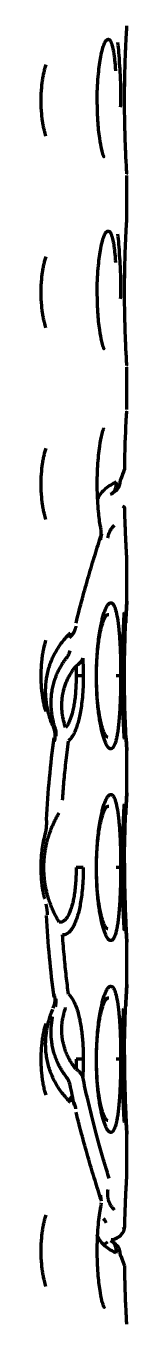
# Model space of a CAD drawing. Header units: inches. Extents: x 904 to 7172, y 213 to 5528.
# Drawn here: x 938.19 to 939.76, y 2787.89 to 2811.59 of the extents above; entities that cross this region are included whole.
import ezdxf

# ---------------------------------------------------------------- set-up
doc = ezdxf.new("R2010")
doc.units = ezdxf.units.IN

msp = doc.modelspace()

# ---------------------------------------------------------------- linework, layer by layer
at = {"linetype": 'Continuous', "lineweight": 70}
for p, q in [((939.758, 2811.548), (939.759, 2811.586)), ((939.758, 2811.543), (939.758, 2811.554)), ((939.76, 2808.086), (939.76, 2808.857)), ((939.758, 2808.048), (939.759, 2808.086)), ((939.758, 2808.043), (939.758, 2808.054)), ((939.76, 2804.586), (939.76, 2805.357)), ((939.631, 2803.21), (939.645, 2803.297)), ((939.662, 2803.331), (939.718, 2803.488)), ((939.627, 2803.202), (939.632, 2803.213)), ((939.286, 2802.28), (939.29, 2802.374)), ((939.276, 2802.206), (939.301, 2802.317)), ((939.281, 2802.204), (939.286, 2802.28)), ((939.76, 2801.086), (939.76, 2801.857)), ((939.759, 2801.066), (939.76, 2801.086)), ((938.71, 2800.418), (938.723, 2800.508)), ((938.96, 2799.722), (938.83, 2799.722)), ((939.216, 2799.722), (939.201, 2799.722)), ((939.645, 2799.722), (939.565, 2799.722)), ((938.408, 2798.799), (938.401, 2798.809)), ((938.44, 2798.556), (938.425, 2798.59)), ((939.759, 2798.377), (939.76, 2798.357)), ((939.76, 2797.586), (939.76, 2798.357)), ((939.759, 2797.566), (939.76, 2797.586)), ((938.96, 2796.222), (938.83, 2796.222)), ((939.216, 2796.222), (939.201, 2796.222)), ((939.645, 2796.222), (939.565, 2796.222)), ((939.759, 2794.877), (939.76, 2794.857)), ((939.76, 2794.086), (939.76, 2794.857)), ((939.759, 2794.066), (939.76, 2794.086)), ((938.425, 2793.854), (938.44, 2793.886)), ((938.96, 2792.722), (938.83, 2792.722)), ((939.216, 2792.722), (939.201, 2792.722)), ((939.645, 2792.722), (939.565, 2792.722)), ((938.723, 2791.936), (938.71, 2792.025)), ((939.759, 2791.377), (939.76, 2791.357)), ((939.76, 2790.586), (939.76, 2791.357)), ((939.296, 2790.131), (939.275, 2790.238)), ((939.286, 2790.164), (939.281, 2790.24)), ((939.285, 2790.071), (939.292, 2790.099)), ((939.407, 2789.383), (939.315, 2789.324)), ((939.478, 2789.411), (939.635, 2789.494)), ((939.645, 2789.147), (939.631, 2789.231)), ((939.718, 2788.955), (939.662, 2789.113))]:
    msp.add_line(p, q, dxfattribs=at)
for centre, major_axis, ratio, start_param, end_param in [((939.356, 2803.264), (-0.106, 0.227), 0.805237, 3.143468, 4.33809), ((939.471, 2789.678), (-0.236, -0.082), 0.981783, 1.278119, 2.802577), ((939.356, 2789.18), (-0.106, -0.227), 0.805237, 1.945096, 3.138722)]:
    msp.add_ellipse(centre, major_axis=major_axis, ratio=ratio, start_param=start_param, end_param=end_param, dxfattribs=at)
for points, knots in [([(939.758, 2808.889), (939.758, 2808.889), (939.758, 2808.893), (939.756, 2808.929), (939.747, 2809.088), (939.731, 2809.419), (939.718, 2809.87), (939.715, 2810.387), (939.725, 2810.879), (939.742, 2811.265), (939.753, 2811.465), (939.757, 2811.532), (939.758, 2811.542), (939.758, 2811.543)], [0, 0, 0, 0, 0.010183, 0.070351, 0.180646, 0.300593, 0.425928, 0.557827, 0.693585, 0.815302, 0.931069, 0.992468, 1, 1, 1, 1]), ([(939.222, 2810.072), (939.218, 2810.141), (939.211, 2810.356), (939.232, 2810.702), (939.275, 2811.015), (939.316, 2811.186), (939.337, 2811.246), (939.34, 2811.252), (939.34, 2811.252)], [0, 0, 0, 0, 0.131178, 0.418189, 0.657493, 0.839491, 0.956498, 1, 1, 1, 1]), ([(939.338, 2811.247), (939.339, 2811.249), (939.34, 2811.25), (939.353, 2811.282), (939.366, 2811.304), (939.386, 2811.327), (939.392, 2811.333), (939.405, 2811.341), (939.411, 2811.343), (939.421, 2811.343), (939.424, 2811.342), (939.43, 2811.34), (939.433, 2811.339), (939.441, 2811.333), (939.453, 2811.321), (939.464, 2811.302), (939.471, 2811.285), (939.474, 2811.279), (939.479, 2811.265), (939.481, 2811.258), (939.493, 2811.221), (939.502, 2811.185), (939.511, 2811.132), (939.513, 2811.121), (939.517, 2811.099), (939.519, 2811.087), (939.524, 2811.051), (939.527, 2811.026), (939.536, 2810.947), (939.541, 2810.891), (939.547, 2810.815), (939.548, 2810.799), (939.549, 2810.779), (939.549, 2810.774), (939.55, 2810.769)], [0, 0, 0, 0, 0.008591, 0.008591, 0.143881, 0.143881, 0.211527, 0.211527, 0.279172, 0.279172, 0.312995, 0.312995, 0.346817, 0.346817, 0.414463, 0.482108, 0.482108, 0.51593, 0.51593, 0.549753, 0.549753, 0.685044, 0.685044, 0.718866, 0.718866, 0.752689, 0.752689, 0.820334, 0.820334, 0.955625, 0.955625, 0.989447, 0.989447, 1, 1, 1, 1]), ([(938.187, 2810.222), (938.187, 2810.254), (938.187, 2810.286), (938.189, 2810.349), (938.191, 2810.381), (938.198, 2810.474), (938.205, 2810.535), (938.218, 2810.624), (938.223, 2810.654), (938.234, 2810.711), (938.246, 2810.766), (938.26, 2810.819), (938.271, 2810.856), (938.274, 2810.868), (938.278, 2810.88)], [0, 0, 0, 0, 0.133672, 0.133672, 0.267344, 0.267344, 0.534688, 0.534688, 0.66836, 0.66836, 0.802032, 0.935704, 0.935704, 1, 1, 1, 1]), ([(939.645, 2810.104), (939.646, 2810.151), (939.651, 2810.386), (939.647, 2810.68), (939.63, 2810.866), (939.627, 2810.891)], [0, 0, 0, 0, 0.175328, 0.891133, 1, 1, 1, 1]), ([(938.275, 2809.574), (938.265, 2809.607), (938.255, 2809.642), (938.243, 2809.692), (938.24, 2809.705), (938.234, 2809.733), (938.231, 2809.748), (938.223, 2809.79), (938.218, 2809.819), (938.205, 2809.908), (938.198, 2809.969), (938.191, 2810.063), (938.189, 2810.094), (938.187, 2810.158), (938.187, 2810.19), (938.187, 2810.222)], [0, 0, 0, 0, 0.182784, 0.182784, 0.250885, 0.250885, 0.318987, 0.318987, 0.455189, 0.455189, 0.727595, 0.727595, 0.863797, 0.863797, 1, 1, 1, 1]), ([(939.339, 2809.195), (939.339, 2809.194), (939.34, 2809.194), (939.323, 2809.234), (939.296, 2809.335), (939.257, 2809.547), (939.227, 2809.809), (939.222, 2809.999), (939.222, 2810.072)], [0, 0, 0, 0, 0.016778, 0.130118, 0.295745, 0.532032, 0.825813, 1, 1, 1, 1]), ([(939.758, 2805.389), (939.758, 2805.389), (939.758, 2805.393), (939.756, 2805.429), (939.747, 2805.588), (939.731, 2805.919), (939.718, 2806.37), (939.715, 2806.887), (939.725, 2807.379), (939.742, 2807.765), (939.753, 2807.965), (939.757, 2808.032), (939.758, 2808.042), (939.758, 2808.043)], [0, 0, 0, 0, 0.010183, 0.070351, 0.180646, 0.300593, 0.425928, 0.557826, 0.693584, 0.815302, 0.931069, 0.992468, 1, 1, 1, 1]), ([(939.338, 2807.747), (939.339, 2807.749), (939.34, 2807.75), (939.353, 2807.782), (939.366, 2807.804), (939.386, 2807.827), (939.392, 2807.833), (939.405, 2807.841), (939.411, 2807.843), (939.421, 2807.843), (939.424, 2807.842), (939.43, 2807.84), (939.433, 2807.839), (939.441, 2807.833), (939.453, 2807.821), (939.464, 2807.802), (939.471, 2807.785), (939.474, 2807.779), (939.479, 2807.765), (939.481, 2807.758), (939.493, 2807.721), (939.502, 2807.685), (939.511, 2807.632), (939.513, 2807.621), (939.517, 2807.599), (939.519, 2807.587), (939.524, 2807.551), (939.527, 2807.526), (939.536, 2807.447), (939.541, 2807.391), (939.547, 2807.315), (939.548, 2807.299), (939.549, 2807.279), (939.549, 2807.274), (939.55, 2807.269)], [0, 0, 0, 0, 0.008591, 0.008591, 0.143881, 0.143881, 0.211527, 0.211527, 0.279172, 0.279172, 0.312995, 0.312995, 0.346817, 0.346817, 0.414463, 0.482108, 0.482108, 0.51593, 0.51593, 0.549753, 0.549753, 0.685044, 0.685044, 0.718866, 0.718866, 0.752689, 0.752689, 0.820334, 0.820334, 0.955625, 0.955625, 0.989447, 0.989447, 1, 1, 1, 1]), ([(939.222, 2806.572), (939.218, 2806.641), (939.211, 2806.856), (939.232, 2807.202), (939.275, 2807.515), (939.316, 2807.686), (939.337, 2807.746), (939.34, 2807.752), (939.34, 2807.752)], [0, 0, 0, 0, 0.131178, 0.418189, 0.657493, 0.839491, 0.956498, 1, 1, 1, 1]), ([(938.187, 2806.722), (938.187, 2806.754), (938.187, 2806.786), (938.189, 2806.849), (938.191, 2806.881), (938.198, 2806.974), (938.205, 2807.035), (938.218, 2807.124), (938.223, 2807.154), (938.234, 2807.211), (938.246, 2807.266), (938.26, 2807.319), (938.271, 2807.356), (938.274, 2807.368), (938.278, 2807.38)], [0, 0, 0, 0, 0.133672, 0.133672, 0.267344, 0.267344, 0.534688, 0.534688, 0.66836, 0.66836, 0.802032, 0.935704, 0.935704, 1, 1, 1, 1]), ([(939.645, 2806.604), (939.646, 2806.651), (939.651, 2806.886), (939.647, 2807.18), (939.63, 2807.366), (939.627, 2807.391)], [0, 0, 0, 0, 0.175328, 0.891133, 1, 1, 1, 1]), ([(938.275, 2806.074), (938.265, 2806.107), (938.255, 2806.142), (938.243, 2806.192), (938.24, 2806.205), (938.234, 2806.233), (938.231, 2806.248), (938.223, 2806.29), (938.218, 2806.319), (938.205, 2806.408), (938.198, 2806.469), (938.191, 2806.563), (938.189, 2806.594), (938.187, 2806.658), (938.187, 2806.69), (938.187, 2806.722)], [0, 0, 0, 0, 0.182784, 0.182784, 0.250885, 0.250885, 0.318987, 0.318987, 0.455189, 0.455189, 0.727595, 0.727595, 0.863797, 0.863797, 1, 1, 1, 1]), ([(939.339, 2805.695), (939.339, 2805.694), (939.34, 2805.694), (939.323, 2805.734), (939.296, 2805.835), (939.257, 2806.047), (939.227, 2806.309), (939.222, 2806.499), (939.222, 2806.572)], [0, 0, 0, 0, 0.016778, 0.130118, 0.295745, 0.532032, 0.825813, 1, 1, 1, 1]), ([(939.72, 2803.501), (939.721, 2803.594), (939.724, 2803.854), (939.739, 2804.207), (939.753, 2804.476), (939.758, 2804.549), (939.759, 2804.555), (939.759, 2804.555)], [0, 0, 0, 0, 0.157602, 0.463004, 0.724495, 0.976309, 1, 1, 1, 1]), ([(939.29, 2802.379), (939.285, 2802.4), (939.265, 2802.492), (939.233, 2802.741), (939.211, 2803.124), (939.22, 2803.548), (939.257, 2803.907), (939.3, 2804.129), (939.332, 2804.23), (939.337, 2804.243), (939.337, 2804.245)], [0, 0, 0, 0, 0.045905, 0.189694, 0.363312, 0.553981, 0.726181, 0.86726, 0.961201, 1, 1, 1, 1]), ([(938.187, 2803.222), (938.187, 2803.254), (938.187, 2803.286), (938.189, 2803.349), (938.191, 2803.381), (938.198, 2803.474), (938.205, 2803.535), (938.218, 2803.624), (938.223, 2803.654), (938.234, 2803.711), (938.246, 2803.766), (938.26, 2803.819), (938.271, 2803.856), (938.274, 2803.868), (938.278, 2803.88)], [0, 0, 0, 0, 0.133672, 0.133672, 0.267344, 0.267344, 0.534688, 0.534688, 0.66836, 0.66836, 0.802032, 0.935704, 0.935704, 1, 1, 1, 1]), ([(938.275, 2802.574), (938.265, 2802.607), (938.255, 2802.642), (938.243, 2802.692), (938.24, 2802.705), (938.234, 2802.733), (938.231, 2802.748), (938.223, 2802.79), (938.218, 2802.819), (938.205, 2802.908), (938.198, 2802.969), (938.191, 2803.063), (938.189, 2803.094), (938.187, 2803.158), (938.187, 2803.19), (938.187, 2803.222)], [0, 0, 0, 0, 0.182784, 0.182784, 0.250885, 0.250885, 0.318987, 0.318987, 0.455189, 0.455189, 0.727595, 0.727595, 0.863797, 0.863797, 1, 1, 1, 1]), ([(939.491, 2803.222), (939.452, 2803.2), (939.382, 2803.154), (939.326, 2803.101), (939.278, 2803.045), (939.257, 2803.016), (939.234, 2802.975), (939.229, 2802.964), (939.224, 2802.954)], [0, 0, 0, 0, 0.300967, 0.601934, 0.601934, 0.902901, 0.902901, 1, 1, 1, 1]), ([(939.462, 2803.038), (939.501, 2803.054), (939.559, 2803.096), (939.62, 2803.166), (939.628, 2803.207), (939.629, 2803.211)], [0, 0, 0, 0, 0.512303, 0.960909, 1, 1, 1, 1]), ([(939.721, 2802.766), (939.723, 2802.775), (939.721, 2802.785), (939.708, 2802.804), (939.697, 2802.813), (939.682, 2802.822)], [0, 0, 0, 0, 0.5, 0.5, 1, 1, 1, 1]), ([(939.76, 2801.857), (939.759, 2801.858), (939.759, 2801.862), (939.758, 2801.88), (939.756, 2801.911), (939.753, 2801.956), (939.75, 2802.021), (939.745, 2802.108), (939.739, 2802.223), (939.733, 2802.37), (939.726, 2802.55), (939.722, 2802.69), (939.721, 2802.766)], [0, 0, 0, 0, 0.091896, 0.192797, 0.293697, 0.394597, 0.495498, 0.596398, 0.697299, 0.798199, 0.8991, 1, 1, 1, 1]), ([(939.412, 2802.244), (939.413, 2802.254), (939.417, 2802.273), (939.424, 2802.301), (939.434, 2802.33), (939.446, 2802.358), (939.461, 2802.385), (939.48, 2802.413), (939.502, 2802.442), (939.522, 2802.463), (939.534, 2802.474)], [0, 0, 0, 0, 0.116141, 0.242406, 0.368672, 0.494938, 0.621203, 0.747469, 0.873734, 1, 1, 1, 1]), ([(938.827, 2800.686), (938.865, 2800.842), (938.904, 2800.991), (938.982, 2801.278), (939.021, 2801.416), (939.098, 2801.682), (939.137, 2801.809), (939.213, 2802.053), (939.25, 2802.169), (939.286, 2802.28)], [0, 0, 0, 0, 0.25, 0.25, 0.5, 0.5, 0.75, 0.75, 1, 1, 1, 1]), ([(939.76, 2798.357), (939.759, 2798.358), (939.759, 2798.364), (939.757, 2798.39), (939.755, 2798.435), (939.751, 2798.504), (939.745, 2798.605), (939.738, 2798.746), (939.73, 2798.933), (939.723, 2799.167), (939.717, 2799.446), (939.715, 2799.74), (939.717, 2800.01), (939.722, 2800.246), (939.728, 2800.444), (939.734, 2800.606), (939.74, 2800.735), (939.745, 2800.839), (939.75, 2800.921), (939.753, 2800.988), (939.757, 2801.04), (939.759, 2801.076), (939.759, 2801.086), (939.76, 2801.086)], [0, 0, 0, 0, 0.044196, 0.092141, 0.140087, 0.188032, 0.235978, 0.283923, 0.331869, 0.379814, 0.42776, 0.475705, 0.523651, 0.571596, 0.619542, 0.667487, 0.715433, 0.763378, 0.811324, 0.859269, 0.907215, 0.95516, 1, 1, 1, 1]), ([(939.76, 2801.086), (939.759, 2801.086), (939.759, 2801.08), (939.758, 2801.057), (939.755, 2801.016), (939.751, 2800.954), (939.746, 2800.863), (939.741, 2800.768), (939.738, 2800.704), (939.738, 2800.689)], [0, 0, 0, 0, 0.148383, 0.309827, 0.471271, 0.632715, 0.794159, 0.955603, 1, 1, 1, 1]), ([(939.202, 2799.722), (939.202, 2799.788), (939.204, 2799.915), (939.215, 2800.092), (939.229, 2800.245), (939.247, 2800.375), (939.265, 2800.484), (939.285, 2800.575), (939.305, 2800.652), (939.326, 2800.717), (939.348, 2800.773), (939.374, 2800.816), (939.4, 2800.842), (939.418, 2800.844), (939.426, 2800.841)], [0, 0, 0, 0, 0.112939, 0.215615, 0.309371, 0.394326, 0.471392, 0.542688, 0.610889, 0.678886, 0.749794, 0.827127, 0.914304, 1, 1, 1, 1]), ([(939.713, 2798.567), (939.713, 2798.567), (939.713, 2798.572), (939.712, 2798.595), (939.709, 2798.635), (939.706, 2798.695), (939.701, 2798.783), (939.695, 2798.904), (939.689, 2799.063), (939.683, 2799.261), (939.678, 2799.49), (939.677, 2799.729), (939.678, 2799.955), (939.682, 2800.155), (939.687, 2800.324), (939.692, 2800.463), (939.697, 2800.575), (939.701, 2800.665), (939.705, 2800.737), (939.708, 2800.794), (939.711, 2800.839), (939.713, 2800.869), (939.713, 2800.876), (939.713, 2800.877)], [0, 0, 0, 0, 0.032787, 0.068194, 0.105243, 0.145721, 0.191202, 0.242637, 0.300314, 0.364326, 0.43359, 0.503407, 0.568823, 0.628122, 0.681357, 0.728946, 0.77159, 0.810398, 0.846892, 0.882661, 0.919435, 0.959124, 1, 1, 1, 1]), ([(938.401, 2798.809), (938.369, 2798.885), (938.344, 2798.961), (938.303, 2799.114), (938.289, 2799.192), (938.278, 2799.289), (938.276, 2799.308), (938.273, 2799.347), (938.272, 2799.367), (938.269, 2799.425), (938.269, 2799.464), (938.273, 2799.58), (938.282, 2799.655), (938.303, 2799.768), (938.312, 2799.805), (938.332, 2799.877), (938.343, 2799.912), (938.381, 2800.017), (938.412, 2800.085), (938.466, 2800.183), (938.485, 2800.215), (938.527, 2800.278), (938.549, 2800.309), (938.618, 2800.398), (938.668, 2800.454), (938.723, 2800.508)], [0, 0, 0, 0, 0.125, 0.125, 0.25, 0.25, 0.28125, 0.28125, 0.3125, 0.3125, 0.375, 0.375, 0.5, 0.5, 0.5625, 0.5625, 0.625, 0.625, 0.75, 0.75, 0.8125, 0.8125, 0.875, 0.875, 1, 1, 1, 1]), ([(938.276, 2799.069), (938.269, 2799.092), (938.263, 2799.115), (938.252, 2799.154), (938.249, 2799.168), (938.242, 2799.198), (938.239, 2799.213), (938.223, 2799.288), (938.212, 2799.351), (938.203, 2799.433), (938.201, 2799.449), (938.197, 2799.483), (938.196, 2799.499), (938.192, 2799.55), (938.188, 2799.618), (938.187, 2799.686), (938.187, 2799.755), (938.187, 2799.79), (938.191, 2799.892), (938.196, 2799.959), (938.208, 2800.057), (938.213, 2800.089), (938.223, 2800.152), (938.229, 2800.183), (938.247, 2800.27), (938.26, 2800.322), (938.276, 2800.372)], [0, 0, 0, 0, 0.062236, 0.062236, 0.098695, 0.098695, 0.135154, 0.135154, 0.28099, 0.28099, 0.317449, 0.317449, 0.353908, 0.353908, 0.426827, 0.499745, 0.499745, 0.572663, 0.572663, 0.718499, 0.718499, 0.791418, 0.791418, 0.864336, 0.864336, 1, 1, 1, 1]), ([(939.408, 2798.602), (939.406, 2798.603), (939.394, 2798.608), (939.368, 2798.632), (939.33, 2798.71), (939.291, 2798.833), (939.255, 2799.004), (939.226, 2799.217), (939.206, 2799.462), (939.202, 2799.636), (939.202, 2799.722)], [0, 0, 0, 0, 0.013836, 0.130791, 0.257682, 0.39306, 0.534417, 0.68531, 0.844122, 1, 1, 1, 1]), ([(938.434, 2798.524), (938.441, 2798.557), (938.448, 2798.646), (938.437, 2798.744), (938.408, 2798.797), (938.406, 2798.799)], [0, 0, 0, 0, 0.358046, 0.966022, 1, 1, 1, 1]), ([(938.287, 2797.1), (938.3, 2797.355), (938.318, 2797.607), (938.364, 2798.103), (938.392, 2798.348), (938.425, 2798.59)], [0, 0, 0, 0, 0.5, 0.5, 1, 1, 1, 1]), ([(939.746, 2798.583), (939.747, 2798.566), (939.75, 2798.516), (939.754, 2798.451), (939.757, 2798.399), (939.759, 2798.367), (939.759, 2798.358), (939.76, 2798.357)], [0, 0, 0, 0, 0.102612, 0.330798, 0.558984, 0.78717, 1, 1, 1, 1]), ([(939.713, 2795.067), (939.713, 2795.067), (939.713, 2795.072), (939.712, 2795.095), (939.709, 2795.135), (939.706, 2795.195), (939.701, 2795.283), (939.695, 2795.404), (939.689, 2795.563), (939.683, 2795.761), (939.678, 2795.99), (939.677, 2796.229), (939.678, 2796.455), (939.682, 2796.655), (939.687, 2796.824), (939.692, 2796.963), (939.697, 2797.075), (939.701, 2797.165), (939.705, 2797.237), (939.708, 2797.294), (939.711, 2797.339), (939.713, 2797.369), (939.713, 2797.376), (939.713, 2797.377)], [0, 0, 0, 0, 0.032787, 0.068194, 0.105243, 0.145721, 0.191202, 0.242637, 0.300314, 0.364326, 0.43359, 0.503407, 0.568823, 0.628122, 0.681357, 0.728946, 0.77159, 0.810398, 0.846892, 0.882661, 0.919435, 0.959124, 1, 1, 1, 1]), ([(939.76, 2794.857), (939.759, 2794.858), (939.759, 2794.864), (939.757, 2794.89), (939.755, 2794.935), (939.751, 2795.004), (939.745, 2795.105), (939.738, 2795.246), (939.73, 2795.433), (939.723, 2795.667), (939.717, 2795.946), (939.715, 2796.24), (939.717, 2796.51), (939.722, 2796.746), (939.728, 2796.944), (939.734, 2797.106), (939.74, 2797.235), (939.745, 2797.339), (939.75, 2797.421), (939.753, 2797.488), (939.757, 2797.54), (939.759, 2797.576), (939.759, 2797.586), (939.76, 2797.586)], [0, 0, 0, 0, 0.044196, 0.092141, 0.140087, 0.188032, 0.235978, 0.283923, 0.331869, 0.379814, 0.42776, 0.475705, 0.523651, 0.571596, 0.619542, 0.667487, 0.715433, 0.763378, 0.811324, 0.859269, 0.907215, 0.95516, 1, 1, 1, 1]), ([(939.76, 2797.586), (939.759, 2797.586), (939.759, 2797.58), (939.758, 2797.557), (939.755, 2797.516), (939.751, 2797.454), (939.746, 2797.363), (939.741, 2797.268), (939.738, 2797.204), (939.738, 2797.189)], [0, 0, 0, 0, 0.148383, 0.309827, 0.471271, 0.632715, 0.794159, 0.955603, 1, 1, 1, 1]), ([(939.202, 2796.222), (939.202, 2796.288), (939.204, 2796.415), (939.215, 2796.592), (939.229, 2796.745), (939.247, 2796.875), (939.265, 2796.984), (939.285, 2797.075), (939.305, 2797.152), (939.326, 2797.217), (939.348, 2797.273), (939.374, 2797.316), (939.4, 2797.342), (939.418, 2797.344), (939.426, 2797.341)], [0, 0, 0, 0, 0.112939, 0.215615, 0.309371, 0.394326, 0.471392, 0.542688, 0.610889, 0.678886, 0.749794, 0.827127, 0.914304, 1, 1, 1, 1]), ([(938.254, 2796.795), (938.268, 2796.845), (938.278, 2796.894), (938.29, 2796.996), (938.291, 2797.047), (938.287, 2797.1)], [0, 0, 0, 0, 0.5, 0.5, 1, 1, 1, 1]), ([(938.254, 2795.648), (938.249, 2795.669), (938.243, 2795.691), (938.234, 2795.735), (938.229, 2795.758), (938.217, 2795.826), (938.21, 2795.873), (938.201, 2795.946), (938.199, 2795.97), (938.194, 2796.02), (938.192, 2796.045), (938.188, 2796.12), (938.187, 2796.17), (938.187, 2796.247), (938.187, 2796.272), (938.188, 2796.323), (938.189, 2796.348), (938.194, 2796.423), (938.198, 2796.472), (938.207, 2796.545), (938.21, 2796.569), (938.217, 2796.617), (938.221, 2796.64), (938.233, 2796.709), (938.243, 2796.753), (938.254, 2796.795)], [0, 0, 0, 0, 0.0625, 0.0625, 0.125, 0.125, 0.25, 0.25, 0.3125, 0.3125, 0.375, 0.375, 0.5, 0.5, 0.5625, 0.5625, 0.625, 0.625, 0.75, 0.75, 0.8125, 0.8125, 0.875, 0.875, 1, 1, 1, 1]), ([(939.408, 2795.102), (939.406, 2795.103), (939.394, 2795.108), (939.368, 2795.132), (939.33, 2795.21), (939.291, 2795.333), (939.255, 2795.504), (939.226, 2795.717), (939.206, 2795.962), (939.202, 2796.136), (939.202, 2796.222)], [0, 0, 0, 0, 0.013836, 0.130791, 0.257682, 0.39306, 0.534417, 0.68531, 0.844122, 1, 1, 1, 1]), ([(939.716, 2796.304), (939.716, 2796.201), (939.716, 2795.992), (939.721, 2795.709), (939.729, 2795.476), (939.736, 2795.29), (939.743, 2795.143), (939.749, 2795.031), (939.754, 2794.951), (939.757, 2794.899), (939.759, 2794.867), (939.759, 2794.858), (939.76, 2794.857)], [0, 0, 0, 0, 0.100677, 0.201355, 0.302032, 0.40271, 0.503387, 0.604065, 0.704742, 0.80542, 0.906097, 1, 1, 1, 1]), ([(938.425, 2793.854), (938.392, 2794.095), (938.364, 2794.34), (938.318, 2794.837), (938.3, 2795.088), (938.287, 2795.344)], [0, 0, 0, 0, 0.5, 0.5, 1, 1, 1, 1]), ([(939.76, 2791.357), (939.759, 2791.358), (939.759, 2791.364), (939.757, 2791.39), (939.755, 2791.435), (939.751, 2791.504), (939.745, 2791.605), (939.738, 2791.746), (939.73, 2791.933), (939.723, 2792.167), (939.717, 2792.446), (939.715, 2792.74), (939.717, 2793.01), (939.722, 2793.246), (939.728, 2793.444), (939.734, 2793.606), (939.74, 2793.735), (939.745, 2793.839), (939.75, 2793.921), (939.753, 2793.988), (939.757, 2794.04), (939.759, 2794.076), (939.759, 2794.086), (939.76, 2794.086)], [0, 0, 0, 0, 0.044196, 0.092141, 0.140087, 0.188032, 0.235978, 0.283923, 0.331869, 0.379814, 0.42776, 0.475705, 0.523651, 0.571596, 0.619542, 0.667487, 0.715433, 0.763378, 0.811324, 0.859269, 0.907215, 0.95516, 1, 1, 1, 1]), ([(939.76, 2794.086), (939.759, 2794.086), (939.759, 2794.08), (939.758, 2794.057), (939.755, 2794.016), (939.751, 2793.954), (939.746, 2793.863), (939.741, 2793.768), (939.738, 2793.704), (939.738, 2793.689)], [0, 0, 0, 0, 0.148383, 0.309827, 0.471271, 0.632715, 0.794159, 0.955603, 1, 1, 1, 1]), ([(939.202, 2792.722), (939.202, 2792.788), (939.204, 2792.915), (939.215, 2793.092), (939.229, 2793.245), (939.247, 2793.375), (939.265, 2793.484), (939.285, 2793.575), (939.305, 2793.652), (939.326, 2793.717), (939.348, 2793.773), (939.374, 2793.816), (939.4, 2793.842), (939.418, 2793.844), (939.426, 2793.841)], [0, 0, 0, 0, 0.112939, 0.215615, 0.309371, 0.394326, 0.471392, 0.542688, 0.610889, 0.678886, 0.749794, 0.827127, 0.914304, 1, 1, 1, 1]), ([(938.723, 2791.936), (938.71, 2791.949), (938.696, 2791.963), (938.67, 2791.99), (938.657, 2792.004), (938.619, 2792.046), (938.594, 2792.075), (938.526, 2792.164), (938.485, 2792.226), (938.431, 2792.324), (938.414, 2792.357), (938.384, 2792.425), (938.369, 2792.459), (938.331, 2792.566), (938.311, 2792.638), (938.289, 2792.751), (938.283, 2792.788), (938.275, 2792.864), (938.272, 2792.902), (938.268, 2793.016), (938.271, 2793.093), (938.282, 2793.19), (938.284, 2793.21), (938.29, 2793.249), (938.293, 2793.269), (938.304, 2793.327), (938.313, 2793.366), (938.344, 2793.482), (938.369, 2793.559), (938.401, 2793.635)], [0, 0, 0, 0, 0.03125, 0.03125, 0.0625, 0.0625, 0.125, 0.125, 0.25, 0.25, 0.3125, 0.3125, 0.375, 0.375, 0.5, 0.5, 0.5625, 0.5625, 0.625, 0.625, 0.75, 0.75, 0.78125, 0.78125, 0.8125, 0.8125, 0.875, 0.875, 1, 1, 1, 1]), ([(939.713, 2791.567), (939.713, 2791.567), (939.713, 2791.572), (939.712, 2791.595), (939.709, 2791.635), (939.706, 2791.695), (939.701, 2791.783), (939.695, 2791.904), (939.689, 2792.063), (939.683, 2792.261), (939.678, 2792.49), (939.677, 2792.729), (939.678, 2792.955), (939.682, 2793.155), (939.687, 2793.324), (939.692, 2793.463), (939.697, 2793.569), (939.699, 2793.626), (939.701, 2793.648)], [0, 0, 0, 0, 0.040832, 0.084927, 0.131065, 0.181474, 0.238115, 0.30217, 0.373998, 0.453716, 0.539975, 0.626923, 0.708389, 0.782238, 0.848534, 0.9078, 0.960906, 1, 1, 1, 1]), ([(938.277, 2792.067), (938.269, 2792.091), (938.262, 2792.116), (938.248, 2792.169), (938.235, 2792.228), (938.223, 2792.289), (938.213, 2792.352), (938.208, 2792.385), (938.197, 2792.483), (938.191, 2792.55), (938.187, 2792.653), (938.187, 2792.687), (938.187, 2792.756), (938.187, 2792.79), (938.191, 2792.892), (938.196, 2792.959), (938.208, 2793.057), (938.213, 2793.09), (938.223, 2793.154), (938.229, 2793.185), (938.238, 2793.23), (938.242, 2793.245), (938.249, 2793.275), (938.258, 2793.313), (938.269, 2793.35), (938.276, 2793.373)], [0, 0, 0, 0, 0.065277, 0.065277, 0.138049, 0.210821, 0.210821, 0.283593, 0.283593, 0.429138, 0.429138, 0.50191, 0.50191, 0.574683, 0.574683, 0.720227, 0.720227, 0.792999, 0.792999, 0.865772, 0.865772, 0.902158, 0.902158, 0.938544, 1, 1, 1, 1]), ([(938.659, 2792.385), (938.641, 2792.408), (938.607, 2792.454), (938.563, 2792.521), (938.528, 2792.583), (938.5, 2792.638), (938.477, 2792.689), (938.457, 2792.738), (938.438, 2792.789), (938.422, 2792.842), (938.408, 2792.895), (938.396, 2792.948), (938.387, 2793), (938.38, 2793.05), (938.375, 2793.098), (938.372, 2793.144), (938.371, 2793.191), (938.371, 2793.238), (938.372, 2793.285), (938.375, 2793.331), (938.38, 2793.378), (938.387, 2793.428), (938.393, 2793.468), (938.398, 2793.491), (938.399, 2793.496)], [0, 0, 0, 0, 0.047087, 0.094174, 0.14126, 0.188347, 0.235434, 0.282521, 0.329608, 0.376694, 0.423781, 0.470868, 0.517955, 0.565042, 0.612128, 0.659215, 0.706302, 0.753389, 0.800476, 0.847562, 0.894649, 0.941736, 0.988823, 1, 1, 1, 1]), ([(939.408, 2791.602), (939.406, 2791.603), (939.394, 2791.608), (939.368, 2791.632), (939.33, 2791.71), (939.291, 2791.833), (939.255, 2792.004), (939.226, 2792.217), (939.206, 2792.462), (939.202, 2792.636), (939.202, 2792.722)], [0, 0, 0, 0, 0.013836, 0.130791, 0.257682, 0.39306, 0.534417, 0.68531, 0.844122, 1, 1, 1, 1]), ([(939.716, 2792.804), (939.716, 2792.701), (939.716, 2792.492), (939.721, 2792.209), (939.729, 2791.976), (939.736, 2791.79), (939.743, 2791.643), (939.749, 2791.531), (939.754, 2791.451), (939.757, 2791.399), (939.759, 2791.367), (939.759, 2791.358), (939.76, 2791.357)], [0, 0, 0, 0, 0.100677, 0.201355, 0.302032, 0.40271, 0.503387, 0.604065, 0.704742, 0.80542, 0.906097, 1, 1, 1, 1]), ([(938.824, 2791.814), (938.821, 2791.84), (938.804, 2791.914), (938.755, 2791.985), (938.713, 2792.021), (938.709, 2792.024)], [0, 0, 0, 0, 0.315019, 0.945968, 1, 1, 1, 1]), ([(939.286, 2790.164), (939.25, 2790.274), (939.213, 2790.391), (939.137, 2790.635), (939.098, 2790.762), (939.021, 2791.027), (938.982, 2791.165), (938.904, 2791.453), (938.865, 2791.602), (938.827, 2791.757)], [0, 0, 0, 0, 0.25, 0.25, 0.5, 0.5, 0.75, 0.75, 1, 1, 1, 1]), ([(939.721, 2789.678), (939.722, 2789.748), (939.726, 2789.878), (939.731, 2790.041), (939.737, 2790.174), (939.742, 2790.282), (939.747, 2790.37), (939.751, 2790.442), (939.754, 2790.5), (939.757, 2790.546), (939.759, 2790.577), (939.759, 2790.586), (939.76, 2790.586)], [0, 0, 0, 0, 0.100692, 0.201383, 0.302075, 0.402766, 0.503458, 0.60415, 0.704841, 0.805533, 0.906224, 1, 1, 1, 1]), ([(939.339, 2788.193), (939.34, 2788.193), (939.341, 2788.191), (939.326, 2788.225), (939.3, 2788.319), (939.261, 2788.514), (939.226, 2788.822), (939.21, 2789.231), (939.227, 2789.644), (939.262, 2789.932), (939.284, 2790.034), (939.289, 2790.055)], [0, 0, 0, 0, 0.004465, 0.064645, 0.150704, 0.266527, 0.418687, 0.596718, 0.788307, 0.95327, 1, 1, 1, 1]), ([(938.187, 2789.222), (938.187, 2789.254), (938.187, 2789.286), (938.189, 2789.349), (938.191, 2789.381), (938.198, 2789.474), (938.205, 2789.535), (938.218, 2789.624), (938.223, 2789.654), (938.234, 2789.711), (938.246, 2789.766), (938.26, 2789.819), (938.271, 2789.856), (938.274, 2789.868), (938.278, 2789.88)], [0, 0, 0, 0, 0.133672, 0.133672, 0.267344, 0.267344, 0.534688, 0.534688, 0.66836, 0.66836, 0.802032, 0.935704, 0.935704, 1, 1, 1, 1]), ([(939.682, 2789.621), (939.697, 2789.63), (939.708, 2789.639), (939.721, 2789.658), (939.723, 2789.668), (939.721, 2789.678)], [0, 0, 0, 0, 0.5, 0.5, 1, 1, 1, 1]), ([(939.49, 2789.222), (939.451, 2789.244), (939.381, 2789.29), (939.298, 2789.369), (939.257, 2789.428), (939.231, 2789.475), (939.223, 2789.491), (939.216, 2789.508), (939.216, 2789.508), (939.216, 2789.509)], [0, 0, 0, 0, 0.284091, 0.568182, 0.852273, 0.852273, 0.994318, 0.994318, 1, 1, 1, 1]), ([(939.627, 2789.23), (939.624, 2789.245), (939.611, 2789.285), (939.565, 2789.339), (939.513, 2789.382), (939.475, 2789.399), (939.461, 2789.404)], [0, 0, 0, 0, 0.167405, 0.479942, 0.80517, 1, 1, 1, 1]), ([(938.275, 2788.574), (938.265, 2788.607), (938.255, 2788.642), (938.243, 2788.692), (938.24, 2788.705), (938.234, 2788.733), (938.231, 2788.748), (938.223, 2788.79), (938.218, 2788.819), (938.205, 2788.908), (938.198, 2788.969), (938.191, 2789.063), (938.189, 2789.094), (938.187, 2789.158), (938.187, 2789.19), (938.187, 2789.222)], [0, 0, 0, 0, 0.182784, 0.182784, 0.250885, 0.250885, 0.318987, 0.318987, 0.455189, 0.455189, 0.727595, 0.727595, 0.863797, 0.863797, 1, 1, 1, 1]), ([(939.718, 2788.955), (939.708, 2788.979), (939.697, 2789.007), (939.673, 2789.071), (939.66, 2789.107), (939.645, 2789.147)], [0, 0, 0, 0, 0.5, 0.5, 1, 1, 1, 1]), ([(939.759, 2787.888), (939.758, 2787.891), (939.755, 2787.947), (939.741, 2788.204), (939.727, 2788.52), (939.723, 2788.747), (939.722, 2788.831)], [0, 0, 0, 0, 0.28298, 0.562894, 0.84839, 1, 1, 1, 1])]:
    msp.add_open_spline(points, degree=3, knots=knots, dxfattribs=at)
for points, degree in [([(939.627, 2810.891), (939.624, 2811.032), (939.609, 2811.165), (939.593, 2811.284)], 3), ([(939.718, 2810.404), (939.719, 2810.476), (939.72, 2810.545), (939.721, 2810.611)], 3), ([(939.758, 2808.895), (939.758, 2808.894), (939.758, 2808.893)], 2), ([(939.627, 2807.391), (939.624, 2807.532), (939.609, 2807.665), (939.593, 2807.784)], 3), ([(939.718, 2806.904), (939.719, 2806.976), (939.72, 2807.045), (939.721, 2807.111)], 3), ([(939.758, 2805.395), (939.758, 2805.394), (939.758, 2805.393)], 2), ([(939.721, 2803.562), (939.722, 2803.636), (939.723, 2803.706), (939.724, 2803.773)], 3), ([(939.645, 2803.297), (939.675, 2803.376), (939.699, 2803.44), (939.718, 2803.488)], 3), ([(939.72, 2803.488), (939.72, 2803.501)], 1), ([(939.565, 2803.26), (939.539, 2803.248), (939.514, 2803.235), (939.491, 2803.222)], 3), ([(939.201, 2799.722), (939.201, 2799.805), (939.205, 2799.963), (939.218, 2800.172), (939.236, 2800.354), (939.257, 2800.507), (939.28, 2800.634), (939.303, 2800.74), (939.327, 2800.83), (939.352, 2800.906), (939.379, 2800.97), (939.409, 2801.022), (939.443, 2801.056), (939.48, 2801.06), (939.518, 2801.022), (939.554, 2800.931), (939.586, 2800.783), (939.612, 2800.584), (939.631, 2800.331), (939.643, 2800.026), (939.645, 2799.825), (939.645, 2799.722)], 3), ([(938.705, 2800.423), (938.805, 2800.503), (938.829, 2800.628)], 2), ([(938.448, 2798.759), (938.438, 2798.79), (938.421, 2798.849), (938.401, 2798.931), (938.387, 2799.01), (938.378, 2799.08), (938.373, 2799.142), (938.371, 2799.197), (938.37, 2799.251), (938.372, 2799.305), (938.376, 2799.36), (938.383, 2799.414), (938.391, 2799.466), (938.401, 2799.517), (938.412, 2799.565), (938.425, 2799.611), (938.439, 2799.654), (938.454, 2799.697), (938.471, 2799.74), (938.489, 2799.783), (938.508, 2799.822), (938.528, 2799.861), (938.552, 2799.904), (938.582, 2799.952), (938.617, 2800.003), (938.644, 2800.04), (938.659, 2800.059)], 3), ([(938.659, 2800.059), (938.666, 2800.067), (938.679, 2800.085), (938.695, 2800.114), (938.708, 2800.147), (938.715, 2800.172), (938.718, 2800.185)], 3), ([(938.826, 2799.9), (938.84, 2799.909), (938.866, 2799.928), (938.899, 2799.96), (938.927, 2799.997), (938.943, 2800.026), (938.949, 2800.042)], 3), ([(938.949, 2800.042), (938.951, 2800.012), (938.955, 2799.947), (938.959, 2799.841), (938.96, 2799.763), (938.96, 2799.722)], 3), ([(938.636, 2798.777), (938.627, 2798.803), (938.612, 2798.854), (938.594, 2798.926), (938.581, 2798.994), (938.573, 2799.055), (938.569, 2799.108), (938.567, 2799.156), (938.567, 2799.202), (938.568, 2799.249), (938.572, 2799.296), (938.577, 2799.343), (938.585, 2799.388), (938.594, 2799.432), (938.604, 2799.473), (938.615, 2799.513), (938.628, 2799.551), (938.641, 2799.588), (938.656, 2799.625), (938.673, 2799.661), (938.69, 2799.696), (938.708, 2799.729), (938.73, 2799.766), (938.756, 2799.807), (938.787, 2799.852), (938.812, 2799.884), (938.826, 2799.9)], 3), ([(938.826, 2799.9), (938.827, 2799.873), (938.829, 2799.817), (938.83, 2799.754), (938.83, 2799.722)], 3), ([(938.83, 2799.722), (938.83, 2799.666), (938.827, 2799.559), (938.818, 2799.417), (938.805, 2799.293), (938.789, 2799.187), (938.77, 2799.096), (938.75, 2799.016), (938.728, 2798.946), (938.703, 2798.882), (938.673, 2798.825), (938.649, 2798.792), (938.636, 2798.777)], 3), ([(938.96, 2799.722), (938.96, 2799.649), (938.957, 2799.511), (938.944, 2799.329), (938.926, 2799.172), (938.903, 2799.038), (938.879, 2798.924), (938.851, 2798.825), (938.82, 2798.737), (938.785, 2798.658), (938.742, 2798.587), (938.708, 2798.549), (938.688, 2798.533)], 3), ([(939.645, 2799.722), (939.645, 2799.638), (939.643, 2799.481), (939.637, 2799.272), (939.628, 2799.09), (939.617, 2798.936), (939.605, 2798.809), (939.591, 2798.703), (939.576, 2798.614), (939.559, 2798.538), (939.539, 2798.473), (939.515, 2798.421), (939.486, 2798.388), (939.449, 2798.383), (939.406, 2798.422), (939.359, 2798.512), (939.312, 2798.661), (939.268, 2798.859), (939.231, 2799.112), (939.206, 2799.417), (939.201, 2799.619), (939.201, 2799.722)], 3), ([(938.461, 2798.619), (938.463, 2798.634), (938.465, 2798.664), (938.461, 2798.711), (938.454, 2798.743), (938.448, 2798.759)], 3), ([(938.58, 2797.45), (938.587, 2797.56), (938.605, 2797.787), (938.639, 2798.129), (938.67, 2798.394), (938.688, 2798.533)], 3), ([(939.201, 2796.222), (939.201, 2796.305), (939.205, 2796.463), (939.218, 2796.672), (939.236, 2796.854), (939.257, 2797.007), (939.28, 2797.134), (939.303, 2797.24), (939.327, 2797.33), (939.352, 2797.406), (939.379, 2797.47), (939.409, 2797.522), (939.443, 2797.556), (939.48, 2797.56), (939.518, 2797.522), (939.554, 2797.431), (939.586, 2797.283), (939.612, 2797.084), (939.631, 2796.831), (939.643, 2796.526), (939.645, 2796.325), (939.645, 2796.222)], 3), ([(938.238, 2796.222), (938.238, 2796.23), (938.238, 2796.245), (938.238, 2796.267), (938.239, 2796.289), (938.24, 2796.31), (938.241, 2796.331), (938.242, 2796.353), (938.244, 2796.373), (938.246, 2796.395), (938.248, 2796.417), (938.25, 2796.442), (938.254, 2796.471), (938.259, 2796.504), (938.264, 2796.54), (938.271, 2796.578), (938.279, 2796.618), (938.288, 2796.66), (938.299, 2796.704), (938.312, 2796.751), (938.327, 2796.802), (938.346, 2796.857), (938.367, 2796.916), (938.392, 2796.977), (938.419, 2797.037), (938.448, 2797.095), (938.479, 2797.153), (938.504, 2797.196), (938.517, 2797.218)], 3), ([(938.517, 2795.225), (938.509, 2795.238), (938.493, 2795.265), (938.468, 2795.31), (938.441, 2795.362), (938.415, 2795.417), (938.389, 2795.473), (938.367, 2795.53), (938.347, 2795.584), (938.329, 2795.635), (938.315, 2795.681), (938.303, 2795.724), (938.293, 2795.764), (938.284, 2795.803), (938.275, 2795.843), (938.268, 2795.881), (938.262, 2795.918), (938.257, 2795.951), (938.253, 2795.979), (938.25, 2796.004), (938.248, 2796.027), (938.246, 2796.048), (938.244, 2796.069), (938.242, 2796.089), (938.241, 2796.11), (938.24, 2796.13), (938.239, 2796.151), (938.238, 2796.172), (938.238, 2796.195), (938.238, 2796.213), (938.238, 2796.222)], 3), ([(938.83, 2796.222), (938.83, 2796.164), (938.827, 2796.053), (938.817, 2795.907), (938.803, 2795.781), (938.786, 2795.673), (938.767, 2795.581), (938.746, 2795.5), (938.722, 2795.429), (938.695, 2795.365), (938.663, 2795.308), (938.623, 2795.26), (938.576, 2795.227), (938.538, 2795.222), (938.517, 2795.225)], 3), ([(938.96, 2796.222), (938.96, 2796.151), (938.957, 2796.017), (938.945, 2795.84), (938.927, 2795.686), (938.906, 2795.554), (938.883, 2795.441), (938.856, 2795.342), (938.827, 2795.255), (938.794, 2795.177), (938.755, 2795.106), (938.708, 2795.046), (938.65, 2795.002), (938.604, 2794.992), (938.58, 2794.993)], 3), ([(939.645, 2796.222), (939.645, 2796.138), (939.643, 2795.981), (939.637, 2795.772), (939.628, 2795.59), (939.617, 2795.436), (939.605, 2795.309), (939.591, 2795.203), (939.576, 2795.114), (939.559, 2795.038), (939.539, 2794.973), (939.515, 2794.921), (939.486, 2794.888), (939.449, 2794.883), (939.406, 2794.922), (939.359, 2795.012), (939.312, 2795.161), (939.268, 2795.359), (939.231, 2795.612), (939.206, 2795.917), (939.201, 2796.119), (939.201, 2796.222)], 3), ([(938.305, 2795.356), (938.301, 2795.457), (938.279, 2795.556)], 2), ([(938.688, 2793.911), (938.675, 2794.017), (938.648, 2794.238), (938.612, 2794.576), (938.59, 2794.848), (938.58, 2794.993)], 3), ([(939.201, 2792.722), (939.201, 2792.805), (939.205, 2792.963), (939.218, 2793.172), (939.236, 2793.354), (939.257, 2793.507), (939.28, 2793.634), (939.303, 2793.74), (939.327, 2793.83), (939.352, 2793.906), (939.379, 2793.97), (939.409, 2794.022), (939.443, 2794.056), (939.48, 2794.06), (939.518, 2794.022), (939.554, 2793.931), (939.586, 2793.783), (939.612, 2793.584), (939.631, 2793.331), (939.643, 2793.026), (939.645, 2792.825), (939.645, 2792.722)], 3), ([(938.406, 2793.659), (938.462, 2793.767), (938.434, 2793.886)], 2), ([(938.448, 2793.684), (938.453, 2793.698), (938.46, 2793.726), (938.465, 2793.771), (938.463, 2793.806), (938.461, 2793.824)], 3), ([(938.688, 2793.911), (938.712, 2793.891), (938.754, 2793.842), (938.809, 2793.738), (938.85, 2793.623), (938.882, 2793.506), (938.906, 2793.39), (938.924, 2793.276), (938.939, 2793.159), (938.95, 2793.033), (938.958, 2792.891), (938.96, 2792.781), (938.96, 2792.722)], 3), ([(938.826, 2792.543), (938.809, 2792.564), (938.778, 2792.604), (938.739, 2792.661), (938.707, 2792.715), (938.682, 2792.763), (938.662, 2792.806), (938.644, 2792.849), (938.628, 2792.893), (938.613, 2792.938), (938.6, 2792.985), (938.59, 2793.03), (938.581, 2793.075), (938.575, 2793.118), (938.571, 2793.16), (938.568, 2793.2), (938.567, 2793.24), (938.567, 2793.28), (938.568, 2793.321), (938.571, 2793.362), (938.575, 2793.402), (938.581, 2793.445), (938.589, 2793.491), (938.6, 2793.543), (938.615, 2793.601), (938.629, 2793.644), (938.636, 2793.666)], 3), ([(938.83, 2792.722), (938.83, 2792.69), (938.829, 2792.629), (938.827, 2792.571), (938.826, 2792.543)], 3), ([(938.96, 2792.722), (938.96, 2792.663), (938.958, 2792.551), (938.952, 2792.449), (938.949, 2792.401)], 3), ([(939.645, 2792.722), (939.645, 2792.638), (939.643, 2792.481), (939.637, 2792.272), (939.628, 2792.09), (939.617, 2791.936), (939.605, 2791.809), (939.591, 2791.703), (939.576, 2791.614), (939.559, 2791.538), (939.539, 2791.473), (939.515, 2791.421), (939.486, 2791.388), (939.449, 2791.383), (939.406, 2791.422), (939.359, 2791.512), (939.312, 2791.661), (939.268, 2791.859), (939.231, 2792.112), (939.206, 2792.417), (939.201, 2792.619), (939.201, 2792.722)], 3), ([(938.949, 2792.401), (938.944, 2792.414), (938.932, 2792.439), (938.906, 2792.475), (938.872, 2792.51), (938.842, 2792.533), (938.826, 2792.543)], 3), ([(939.435, 2790.545), (939.405, 2790.64), (939.344, 2790.842), (939.247, 2791.181), (939.147, 2791.555), (939.046, 2791.961), (938.981, 2792.251), (938.949, 2792.401)], 3), ([(938.718, 2792.258), (938.716, 2792.269), (938.71, 2792.29), (938.698, 2792.322), (938.682, 2792.353), (938.668, 2792.374), (938.659, 2792.385)], 3), ([(938.797, 2791.883), (938.771, 2792.005), (938.744, 2792.13), (938.718, 2792.258)], 3), ([(939.534, 2789.969), (939.525, 2789.978), (939.508, 2789.995), (939.487, 2790.02), (939.468, 2790.047), (939.452, 2790.074), (939.439, 2790.101), (939.428, 2790.129), (939.42, 2790.158), (939.413, 2790.19), (939.409, 2790.224), (939.407, 2790.259), (939.409, 2790.297), (939.413, 2790.326), (939.416, 2790.343)], 3), ([(939.289, 2790.055), (939.29, 2790.062)], 1), ([(939.38, 2789.737), (939.378, 2789.744), (939.371, 2789.759), (939.356, 2789.781), (939.34, 2789.799), (939.331, 2789.809)], 3), ([(939.565, 2789.184), (939.551, 2789.19), (939.525, 2789.203), (939.501, 2789.215), (939.489, 2789.222)], 3), ([(939.722, 2788.831), (939.72, 2788.955)], 1)]:
    msp.add_open_spline(points, degree=degree, dxfattribs=at)

doc.saveas('drawing.dxf')
